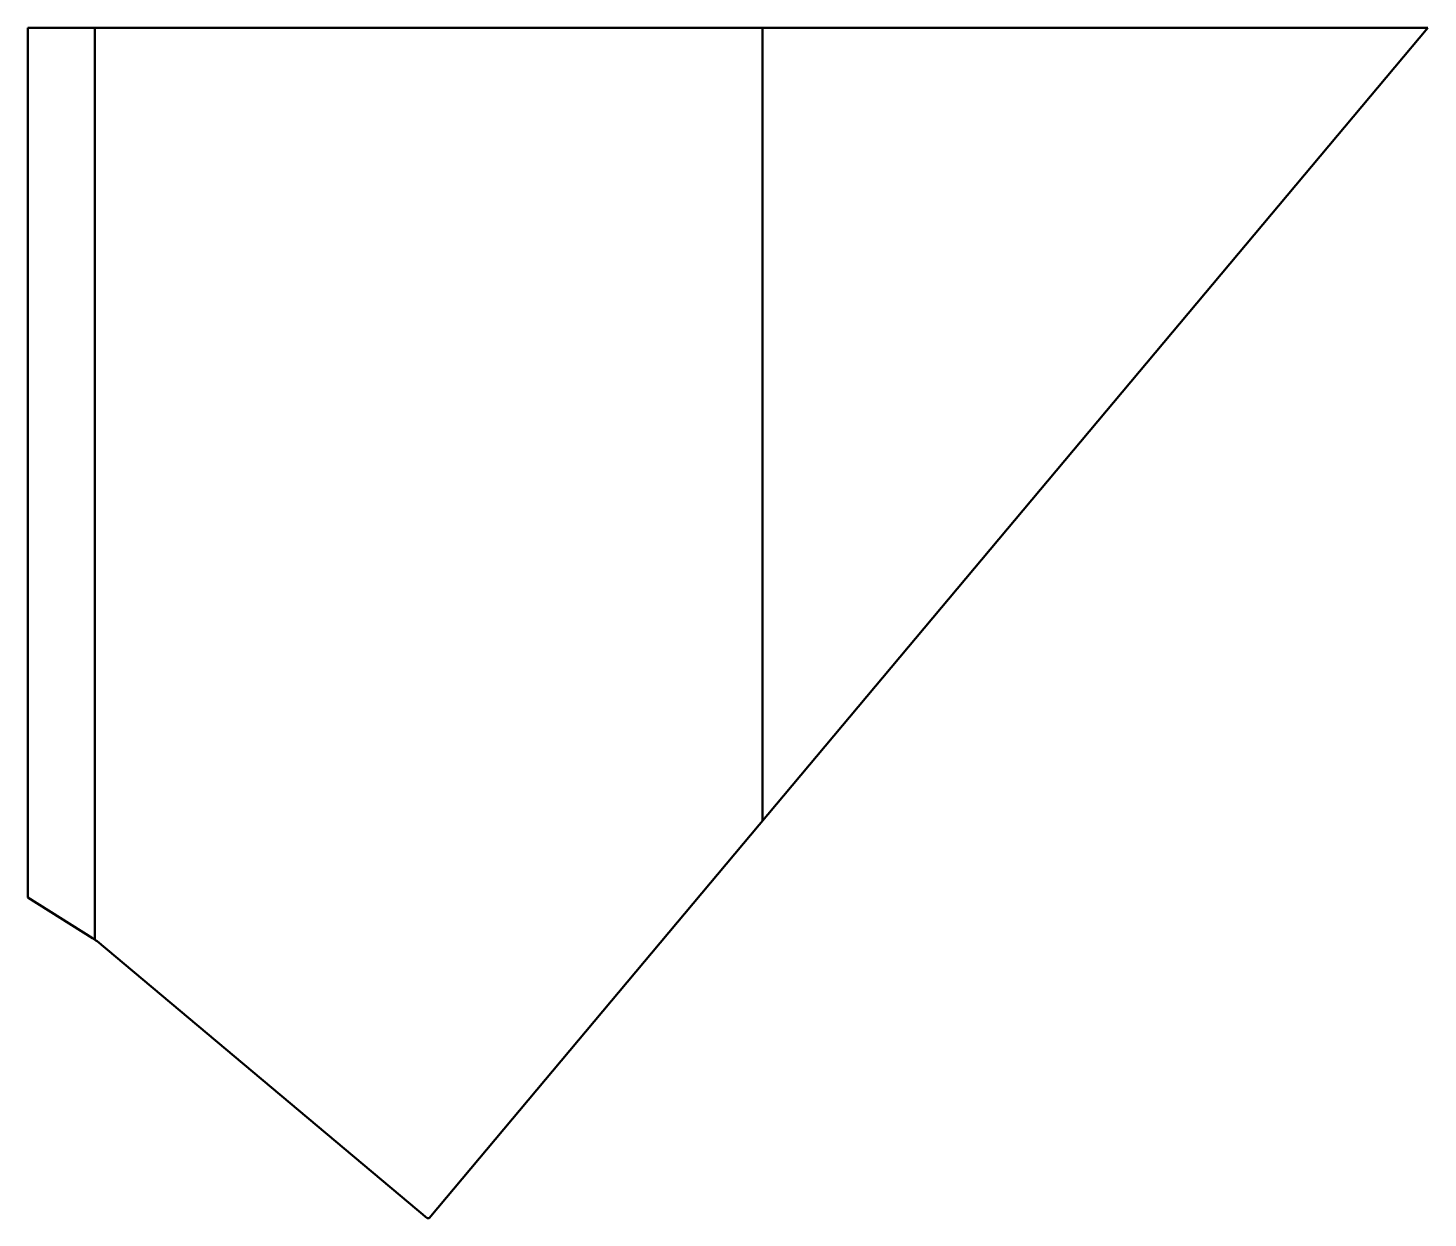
# Model space of a CAD drawing. Header units: millimetres. Extents: x 0 to 1329, y 0 to 1130.
import ezdxf

# ---------------------------------------------------------------- set-up
doc = ezdxf.new("R2010")
doc.units = ezdxf.units.MM
for name, color, linetype, lineweight in [('######41.2-UP-5.000000000001169', 7, 'Continuous', 50), ('######6.6-UP-11050.000000006365', 7, 'Continuous', 50), ('IV_OUTER_PROFILE', 7, 'Continuous', 50)]:
    doc.layers.add(name, color=color, linetype=linetype, lineweight=lineweight)

msp = doc.modelspace()

# ---------------------------------------------------------------- linework, layer by layer
at = {"layer": '######41.2-UP-5.000000000001169'}
msp.add_line((63.4, 1130), (63.4, 264.4), dxfattribs=at)
at = {"layer": '######6.6-UP-11050.000000006365'}
msp.add_line((697.4, 1130), (697.4, 377.1), dxfattribs=at)
at = {"layer": 'IV_OUTER_PROFILE'}
for p, q in [((0, 1130), (1329.1, 1130)), ((0, 304.2), (0, 1130)), ((381, 0), (1329.1, 1130)), ((0, 304.2), (61.1, 265.7)), ((65.7, 262.9), (379, 0)), ((381, 0), (379, 0))]:
    msp.add_line(p, q, dxfattribs=at)
for centre, radius, start, end in [((52.1, 247.6), 20.2, 61.6784, 63.4929), ((50.2, 244), 24.2, 60.2388, 61.7775), ((47.2, 238.5), 30.5, 57.903, 60.3904), ((37.3, 222.2), 49.5, 56.661, 58.2209), ((5.5, 172.9), 108.2, 56.222, 56.9432)]:
    msp.add_arc(centre, radius, start, end, dxfattribs=at)

doc.saveas('drawing.dxf')
